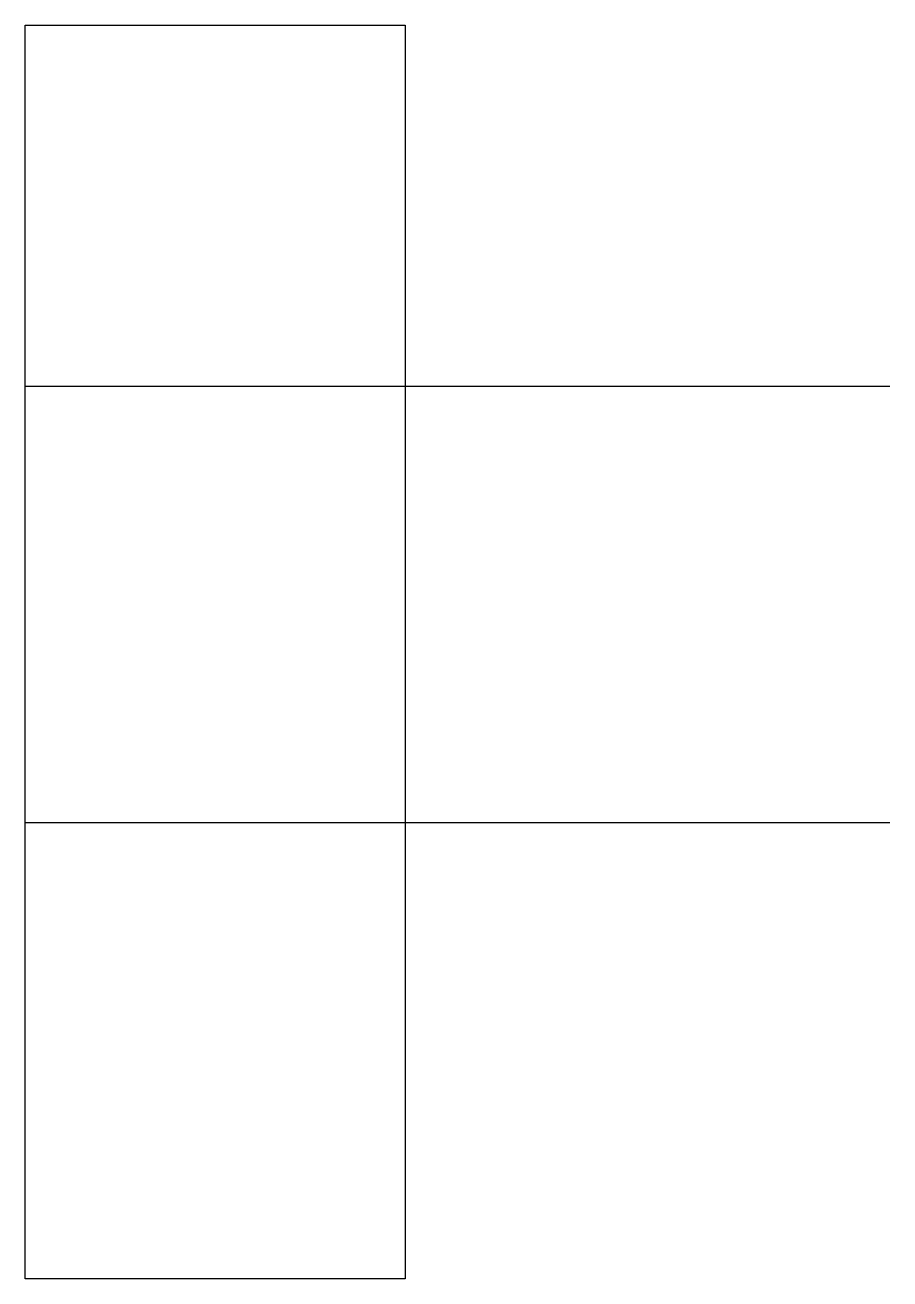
# Model space of a CAD drawing. Header units: inches. Extents: x 271.65 to 274.02, y 205.84 to 209.26.
import ezdxf

# ---------------------------------------------------------------- set-up
doc = ezdxf.new("R2010")
doc.units = ezdxf.units.IN
doc.header["$MEASUREMENT"] = 0
doc.layers.get('0').update_dxf_attribs({"color": 1})

msp = doc.modelspace()

# ---------------------------------------------------------------- linework, layer by layer
for p, q in [((271.6531, 208.2776), (274.016, 208.2776)), ((274.016, 207.0838), (271.6531, 207.0838))]:
    msp.add_line(p, q)
msp.add_lwpolyline([(271.6531, 209.2637), (272.6917, 209.2637), (272.6917, 205.8381), (271.6531, 205.8381)], close=True)

doc.saveas('drawing.dxf')
